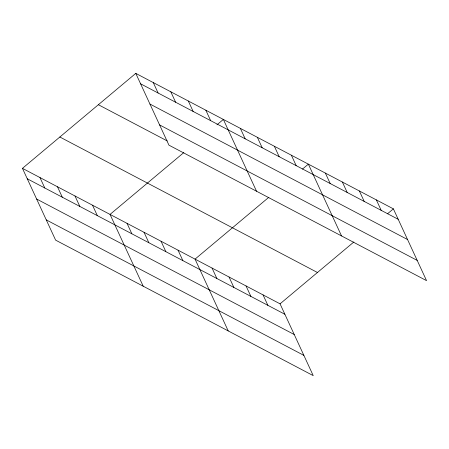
<?xml version="1.0" encoding="UTF-8"?>
<svg xmlns="http://www.w3.org/2000/svg" width="449" height="449" viewBox="0 0 449 449"><rect width="100%" height="100%" fill="white"/><g stroke="black" fill="none" stroke-linecap="round" stroke-linejoin="round"><path stroke-width="0.67" d="M22.45 168.353L280.058 303.838L313.228 375.628L55.62 240.136L22.45 168.353L135.772 73.372L393.38 208.864L426.55 280.647L168.942 145.162L135.772 73.372M183.821 152.576L110.039 214.414L143.209 286.204M216.946 124.811L223.361 119.44L256.531 191.229M268.833 197.285L195.046 259.129L228.215 330.919M302.491 169.077L308.368 164.149L341.537 235.938M280.058 303.838L353.84 242M387.504 213.786L393.38 208.864M140.593 83.806L398.201 219.297M149.949 104.05L407.557 239.542M159.586 124.912L417.194 260.403M98.376 104.718L167.236 140.935M59.846 137.007L317.454 272.498M27.271 178.786L284.879 314.272M36.627 199.03L294.235 334.522M46.264 219.892L303.872 355.378M376.38 199.917L381.195 210.351M359.374 190.977L364.195 201.41M342.374 182.036L347.195 192.469M325.373 173.095L330.195 183.523M291.367 155.208L296.188 165.642M274.367 146.267L279.188 156.701M257.361 137.321L262.182 147.755M240.361 128.38L245.182 138.814M205.844 110.224L210.66 120.658M188.322 101.014L193.143 111.447M170.805 91.798L175.626 102.232M263.052 294.898L267.873 305.331M153.289 82.588L158.11 93.022M246.052 285.957L250.873 296.391M229.052 277.011L233.873 287.444M212.051 268.07L216.867 278.503M178.045 250.188L182.866 260.616M161.045 241.242L165.861 251.676M144.039 232.301L148.86 242.735M127.039 223.361L131.86 233.794M92.516 205.204L97.338 215.638M75 195.989L79.821 206.422M57.483 186.778L62.304 197.212M39.967 177.563L44.788 187.996"/></g></svg>
